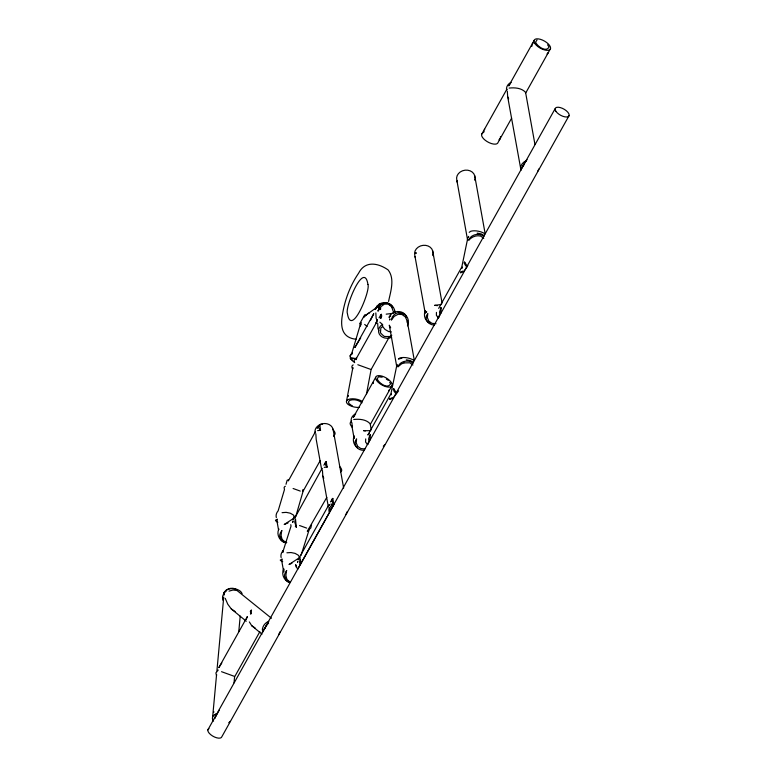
<?xml version="1.0" encoding="UTF-8"?>
<svg xmlns="http://www.w3.org/2000/svg" width="777" height="777" viewBox="0 0 777 777"><rect width="100%" height="100%" fill="white"/><g stroke="black" fill="none" stroke-linecap="round" stroke-linejoin="round"><path stroke-width="1.17" d="M317.239 428.409L320.153 424.485A9.217 7.741 -10.2 0 1 333.051 429.147L333.051 429.778A8.372 3.749 29.2 0 1 334.023 435.198L333.712 436.412M351.233 422.358L351.544 420.503M375.213 309.537L376.942 305.973L380.147 303.661A9.217 7.741 -10.2 0 1 392.647 307.236M441.083 307.75L439.539 312.014L439.928 315.093L440.918 313.199L441.083 307.75L440.413 308.178M396.901 366.326L396.998 364.462L390.957 393.735L367.861 435.033L369.26 433.09M224.048 594.609L224.165 592.501A9.217 5.653 5.3 0 0 224.126 594.997M369.988 440.054L370.328 434.547L369.871 435.052L368.609 438.927L368.958 442.016L393.842 397.533L391.501 397.95L389.831 399.193L393.327 398.319M212.645 716.918L216.569 674.553L216.511 675.388L215.88 672.882L217.026 671.59M216.89 671.075L223.737 597.115M234.032 682.818L234.576 676.922L259.868 631.672M238.772 631.633L240.21 616.103M379.856 322.202L382.575 324.495L382.605 326.476L385.013 329.419L388.636 331.546L391.394 331.896M288.364 480.885L315.452 431.614M507.332 91.278L507.672 96.717L520.969 170.124L523.057 165.287L527.029 159.664M250.952 613.781L251.466 609.984L250.32 611.276L250.952 613.781L250.427 613.985M360.033 323.523L360.761 324.32L360.431 325.31L360.091 323.096L364.442 315.316L366.093 315.171L363.83 317.366M389.84 399.417L390.005 398.329M440.918 313.199L464.16 271.62L460.674 272.717L460.839 271.629M360.46 326.068L360.761 324.32M281.672 530.594L281.099 535.44L281.643 537.742L282.226 539.597L285.178 542.006M286.49 570.571L285.917 575.427L286.46 577.719L287.034 579.584L289.996 581.992M346.571 400.913L352.865 367.589L352.68 368.949L352.35 368.512A9.217 4.118 29.2 0 1 353.185 364.918M366.53 393.774L371.115 369.522L389.112 337.335M360.431 325.31L360.965 322.494L352 352.632L350.097 356.031L350.437 357.886M467.832 237.752L461.791 267.035L438.675 308.382M282.964 552.486L283.372 550.572L282.945 550.883A9.217 7.741 -10.2 0 0 281.128 557.546M377.826 310.897L379.108 309.576L380.526 309.44L378.962 306.964A9.217 8.052 55.5 0 1 388.413 303.38A9.217 8.052 55.5 0 1 395.037 312.781M300.301 564.529L300.175 565.083L299.553 562.092L300.291 558.809L300.884 563.675L300.301 564.529L368.793 442.016L368.385 442.929L367.482 444.541L365.578 442.035L365.695 438.918M311.558 524.64L310.819 527.933L307.371 531.128L326.806 497.367M217.919 670.687L218.084 669.939M500.475 136.674L500.31 137.422M388.568 301.437C390.608 291.492 395.075 278.797 388.092 269.901C377.875 262.781 364.967 260.557 358.585 273.242C349.932 285.868 344.551 300.67 342.259 315.753C340.413 327.156 342.123 337.801 356.07 339.248M286.014 484.275L287.189 480.196L288.471 479.875M295.784 516.423L303.127 491.122L320.173 460.644M407.459 325.884L408.42 322.776A9.217 8.664 83.1 0 0 402.467 313.092A9.217 8.664 83.1 0 0 392.336 316.967L391.375 320.075L394.318 316.278L398.115 314.296L402.03 314.51L405.273 316.88L407.216 320.94L414.345 360.557M425.417 310.713L424.456 313.83A9.217 8.664 83.1 0 0 430.409 323.514M301.058 555.302L309.431 528.826M484.324 129.876L484.731 129.273M264.131 629.467L266.919 624.718L262.354 632.614M381.041 317.987L381.721 316.122L381.4 314.316L380.39 315.452L381.041 317.987L380.361 318.405M355.963 359.732L356.585 358.168L356.06 358.284A9.217 4.07 10.7 0 0 354.409 361.548M246.241 619.386L247.387 616.53L218.823 667.628L221.833 662.907M277.234 519.094L276.894 520.755L278.525 529.827M283.372 550.572L283.032 551.398L291.035 526.097L290.783 524.679M376.126 323.193L377.117 321.649L377.02 319.551L376.126 323.193L376.389 322.62L355.856 359.333L356.585 358.168M436.431 312.383L436.402 315.336L438.315 317.842L438.908 317.171L438.073 316.317M216.093 715.384L214.52 718.667L219.318 710.071M370.406 320.512L373.766 313.685L354.866 347.504L360.703 337.878M522.882 166.705L524.261 164.248M378.516 305.827L379.458 304.157L377.214 307.517M481.614 134.392L506.934 89.093L506.633 90.307A8.372 7.032 -10.2 0 1 511.052 82.381L508.731 85.888L534.061 40.579M511.635 118.172L498.086 142.405A9.217 4.118 29.2 0 1 487.072 141.55A9.217 4.118 29.2 0 1 482.847 132.993M525.796 92.842L550.534 48.592M295.114 517.395L322.067 468.366L321.688 469.852L316.181 439.238L315.85 433.799M375.66 377.369L353.331 417.307L355.662 413.801A8.372 7.032 -10.2 0 0 351.233 421.717A8.372 3.749 29.2 0 0 352.204 427.146L351.932 422.698M370.396 424.261L392.132 385.373M328.681 505.128L298.086 559.858L299.3 558.226M329.079 507.323L329.351 511.761C329.409 511.363 335.547 500.602 334.091 504.263L300.884 563.675M207.867 729.875L299.893 565.267L297.853 569.094L295.94 566.588L295.6 564.656L296.62 566.239M555.128 108.712L464.782 270.318L467.822 265.579M398.601 390.841L393.949 397.018L439.733 315.122L438.315 317.842M569.133 115.52L221.872 736.683A7.838 3.506 29.2 0 1 212.51 735.955A7.838 3.506 29.2 0 1 208.916 728.68M380.526 309.44L380.711 306.808L384.392 304.137L388.257 304.108L391.55 306.721L393.686 312.558M464.024 263.034L464.607 262.092L467.346 266.297M393.191 389.733L393.774 388.791L396.513 393.007M379.069 317.812L381.4 314.316M323.854 465.17L326.185 461.664L327.156 467.084L324.252 467.356M330.468 501.923L332.799 498.426A8.372 3.749 29.2 0 0 333.77 503.846L334.091 504.263M282.012 558.857L281.672 560.557L283.741 572.047M279.04 529.108L278.768 529.292A9.217 8.12 57 0 0 286.373 542.909M283.848 569.094L283.576 569.269A9.217 8.12 57 0 0 289.306 582.439M464.607 262.092L464.84 264.471L466.754 266.977M393.774 388.791L394.007 391.171L395.92 393.677M367.482 444.541L368.075 443.871M383.314 446.221L384.693 444.745M378.438 306.148L365.812 315.287L364.782 315.025M267.113 624.591L268.589 623.135M375.145 309.479L376.602 308.071M382.605 326.476L380.847 328.001L380.458 332.809L382.469 334.887L384.343 336.441L387.033 336.538L389.996 336.48L391.812 335.217M390.802 315.85L388.995 317.366L390.433 314.802A9.217 7.741 -10.2 0 1 399.66 311.626A9.217 7.741 -10.2 0 1 406.526 317.152M403.923 362.946L401.515 363.869L397.902 366.899L399.339 364.326A9.217 7.741 -10.2 0 1 413.014 363.034M469.221 232.352L470.561 231.352A9.217 3.72 11.7 0 1 484.722 233.654M464.364 271.066L462.334 271.251L460.674 272.717M382.575 324.495L380.536 325.971A9.217 7.741 -10.2 0 0 380.477 335.664A9.217 7.741 -10.2 0 0 391.618 337.296M281.964 530.73L281.73 530.895A9.217 7.741 -10.2 0 0 284.848 542.599M286.771 570.707L286.538 570.881A9.217 7.741 -10.2 0 0 289.666 582.585M299.903 557.41L289.015 564.481L291.909 563.286M226.117 591.394L224.194 592.453L222.669 596.231A9.217 8.722 -50.6 0 0 222.892 600.223M367.317 313.801L369.415 312.859M214.452 714.762L216.9 713.723L214.452 714.762A9.217 5.653 5.3 0 0 213.588 721.085M380.351 304.827L384.226 303.215L387.169 303.477M288.073 522.902L284.197 524.504L294.153 518.036L292.939 520.095L293.978 516.792L295.027 516.734M307.371 531.128L308.216 530.885M229.001 591.132L233.071 590.015L237.072 590.539L271.474 618.249M537.043 39.957L535.567 42.152C537.315 46.465 546.289 52.671 549.028 47.018L547.571 44.775M526.175 160.829L525.844 160.907A9.217 7.741 -10.2 0 0 520.833 169.881M401.864 358.226L398.397 359.052L399.728 358.051A9.217 3.72 11.7 0 1 413.898 360.353M441.569 304.487L434.596 305.332L437.558 305.643M386.188 314.161L393.308 313.306M509.12 88.083C514.724 87.461 521.639 87.918 525.582 92.405L534.926 144.328M353.729 419.493C359.324 418.881 366.239 419.337 370.182 423.824L371.231 429.681M317.638 430.604L320.542 430.332L319.794 424.65A9.217 4.118 29.2 0 1 322.416 424.32M330.866 504.118L334.295 504.04M282.07 512.674L286.169 512.354L290.19 513.17L293.327 514.947L294.969 517.336M286.907 552.797L291.025 552.544L295.046 553.37L298.174 555.128L299.805 557.459M404.137 362.878L409.858 362.81L412.937 364.996M370.755 430.711L363.519 430.672L365.491 430.885M350.592 358.051L355.847 358.702M277.302 519.764L277.049 519.745A9.217 1.787 16.2 0 0 277.845 522.28M286.752 542.443L284.79 542.268L281.565 540.025L279.701 536.353M436.004 323.727L431.934 323.329L428.846 321.144L427.379 317.608L427.797 313.422L426.369 315.996A9.217 7.741 -10.2 0 0 434.236 325.077M398.834 312.859L401.787 313.18L404.195 314.802M364.899 448.97L360.839 448.543L357.75 446.387L356.225 442.929L356.585 438.859L355.264 441.219A9.217 7.741 -10.2 0 0 364.151 450.31M382.187 377.204L378.516 376.777L377.166 378.933C378.914 383.255 387.888 389.452 390.627 383.799L389.656 382.303M282.109 559.964L281.692 559.887A9.217 1.146 17.6 0 0 282.711 561.693M477.146 233.129L481.148 233.877L484.304 235.713M406.313 359.829L410.314 360.577L413.471 362.412M356.556 358.556L350.369 358.1A9.217 1.612 16.6 0 0 352.661 360.149M221.542 671.697L234.431 676.369M306.721 528.117L299.563 525.524M300.262 491.083L293.104 488.5M370.726 369.396L357.828 364.734M378.904 307.206L380.206 307.682M351.651 405.409L352.282 405.749M386.373 379.137L388.257 380.303M350.893 404.934L348.902 403.496L348.484 401.864L349.65 400.427C353.71 398.883 358.721 400.019 361.995 402.836M249.359 621.94L251.719 625.699L255.109 627.962M427.874 321.26L429.477 322.348M225.233 598.339L227.787 604.234L231.313 608.954L235.13 611.567M289.598 582.245L286.383 580.011L284.508 576.33M388.16 303.564L391.375 305.798L392.317 307.643M483.77 238.296L480.691 236.111C476.214 234.887 471.785 236.927 468.735 240.2L470.172 237.626A9.217 7.741 -10.2 0 1 483.848 236.334M231.313 608.954L246.28 621.241M251.719 625.699L262.014 634.158M364.695 324.436L367.084 326.534M295.318 526.214L296.319 527.136L295.474 518.832L294.736 522.115L296.319 527.136M390.666 327.816L389.287 325.194L396.649 366.093M507.672 96.717L508.663 98.922M377.156 320.551L376.155 318.356L375.825 312.917M379.011 330.847L378.01 328.652L377.671 323.213M322.465 470.561L322.795 476L323.795 478.205M415.073 256.789L415.277 257.274L415.229 256.653M378.234 311.082L378.836 307.527L379.108 309.576M474.718 175.748L485.169 233.819M467.686 240.559L456.808 180.06A9.217 7.741 -10.2 0 1 465.132 170.173A9.217 7.741 -10.2 0 1 474.902 178.059M432.702 250.903L442.094 303.108M425.233 313.286L414.782 255.215A9.217 7.741 -10.2 0 1 423.106 245.338A9.217 7.741 -10.2 0 1 432.886 253.215M394.619 310.975L394.949 312.84M379.555 304.079L379.798 305.429L378.875 307.022L378.535 305.167A9.217 4.118 29.2 0 1 381.4 303.418M350.466 358.08L350.495 358.226A9.217 4.118 29.2 0 0 354.71 362.626M351.855 425.815L353.923 437.334M333.051 429.147L343.648 488.053M332.799 498.426L333.77 503.846A8.372 7.032 -10.2 0 0 329.351 511.761M322.795 476L328.302 506.614M283.78 569.026L283.935 571.153M262.461 628.894L262.636 631.915L262.461 628.894A9.217 8.722 -50.6 0 1 268.774 621.396M407.216 320.94L407.313 322.921M354.438 438.383L354.322 435.984L353.399 438.84A9.217 8.712 -89.7 0 0 357.478 447.649M538.723 169.027A9.217 7.741 -10.2 0 1 537.519 171.503M359.528 407.43A9.217 4.07 10.7 0 1 347.659 404.059A9.217 4.07 10.7 0 1 350.233 398.951A9.217 4.07 10.7 0 1 362.49 401.554M350.097 356.031A9.217 4.118 29.2 0 1 351.34 354.633M347.232 511.548A8.372 7.032 -10.2 0 1 345.444 514.753M339.666 466.54A8.372 3.749 29.2 0 1 340.637 471.96M327.156 467.084A8.372 3.749 29.2 0 1 326.185 461.664M320.542 430.332A8.372 3.749 29.2 0 1 319.57 424.902A8.372 7.032 -10.2 0 0 315.141 432.828M285.353 486.256A9.217 4.118 29.2 0 0 284.12 487.655L284.469 489.578L278.127 510.897A9.217 7.741 -10.2 0 0 276.321 517.56M279.837 631.905A9.217 8.722 -50.6 0 1 278.535 634.712M237.412 590.209A9.217 8.722 -50.6 0 0 224.184 592.443L225.981 590.316A9.217 5.653 5.3 0 1 235.237 588.917A9.217 5.653 5.3 0 1 242.094 593.609M230.118 721.357A9.217 5.653 5.3 0 1 228.729 722.736M475.252 179.74L475.194 180.517L475.203 179.108L475.252 179.74M433.226 254.895L433.168 255.682L433.177 254.273L433.226 254.895M457.255 181.002L457.294 182.109L457.255 181.002M367.929 284.46C370.687 290.579 351.253 338.141 347.426 313.568C344.667 307.449 364.112 259.887 367.929 284.46M213.714 711.781L213.539 712.528L213.714 711.781M292.939 521.474L292.764 522.222L292.939 521.474M302.991 489.937L302.69 491.064L302.991 489.937M297.756 561.46L297.581 562.208L297.756 561.46M352.302 353.088L352.136 353.846L352.302 353.088M348.057 395.668L347.892 396.416L348.057 395.668M329.565 504.555L329.399 505.303L329.565 504.555M373.436 382.342L373.261 383.09L373.436 382.342M389.811 319.036L389.646 319.784L389.811 319.036M415.986 252.787L415.812 253.535L415.986 252.787M391.394 393.958L391.219 394.706L391.394 393.958M426.563 311.606L426.398 312.354L426.563 311.606M483.809 131.459L483.644 132.207L483.809 131.459M468.58 236.441L468.414 237.189L468.58 236.441M462.228 267.259L462.053 268.007L462.228 267.259M531.837 45.561L531.662 46.309L531.837 45.561M389.423 389.899L388.811 390.734L389.423 389.899M499.796 139.005L499.193 139.85L499.796 139.005M532.498 43.493L532.342 43.978L532.954 43.133L532.498 43.493M547.824 53.108L547.212 53.953L547.824 53.108M534.945 43.609A9.217 4.118 29.2 0 0 549.29 49.99A9.217 4.118 29.2 0 0 542.647 40.151A9.217 4.118 29.2 0 0 534.945 43.609M376.544 380.39A9.217 4.118 29.2 0 0 390.899 386.771A9.217 4.118 29.2 0 0 384.246 376.942A9.217 4.118 29.2 0 0 376.544 380.39M555.885 111.286A7.838 3.506 29.2 0 0 568.084 116.705A7.838 3.506 29.2 0 0 562.431 108.353A7.838 3.506 29.2 0 0 555.885 111.286"/></g></svg>
